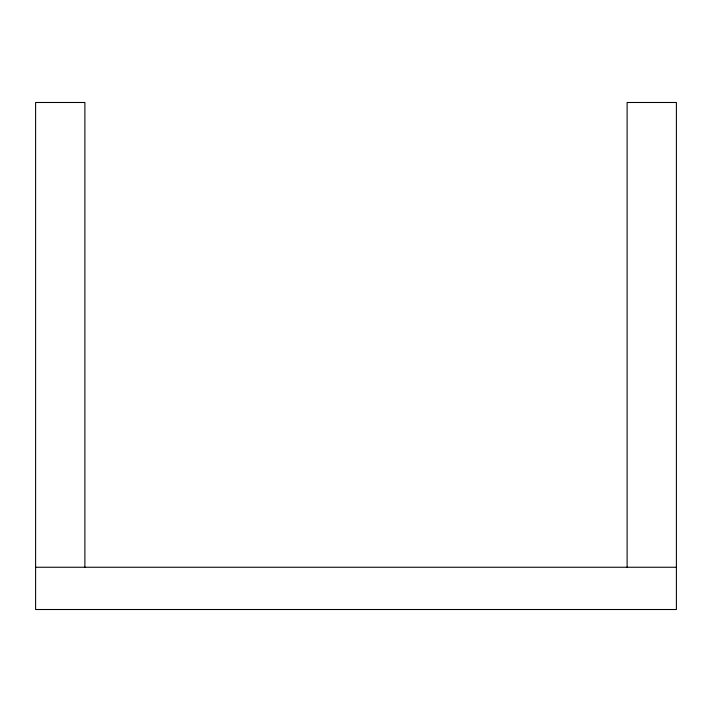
<?xml version="1.0" encoding="UTF-8"?>
<svg xmlns="http://www.w3.org/2000/svg" width="712" height="712" viewBox="0 0 712 712"><rect width="100%" height="100%" fill="white"/><g stroke="black" fill="none" stroke-linecap="round" stroke-linejoin="round"><path stroke-width="1.07" d="M35.6 567.25L676.4 567.25M627.112 567.25L627.112 102.492L676.4 102.492L676.4 609.508L35.6 609.508L35.6 102.492L84.888 102.492L84.888 567.25"/></g></svg>
